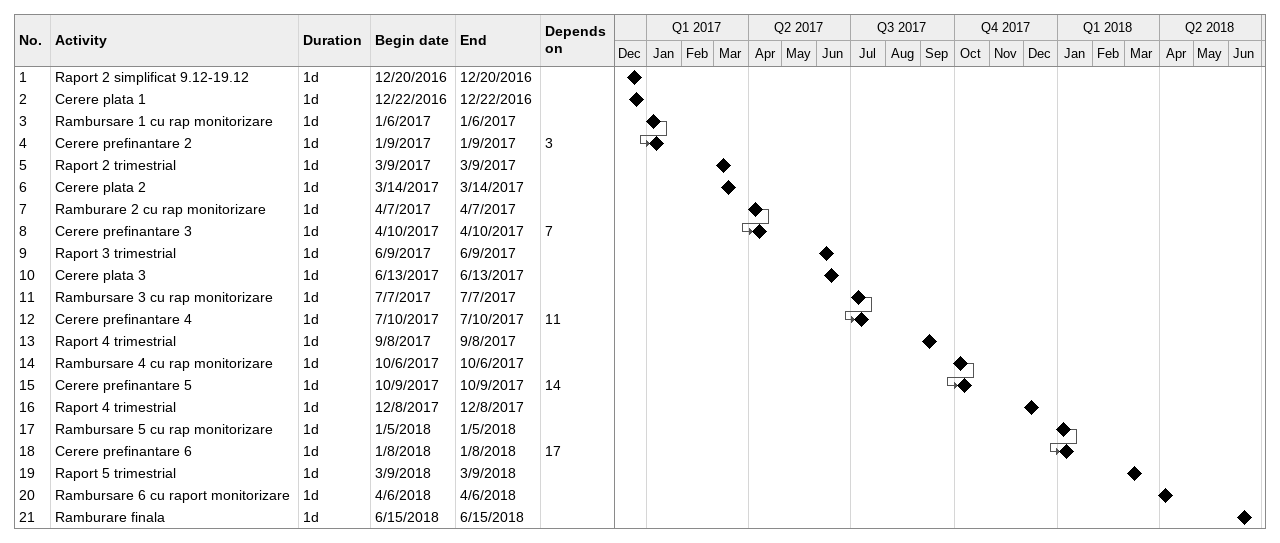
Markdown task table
| ID | Task | Duration | Start | Finish | Predecessors |
|---|---|---|---|---|---|
| 1 | Raport 2 simplificat 9.12-19.12 | 1d | 2016-12-20 | 2016-12-20 |  |
| 2 | Cerere plata 1 | 1d | 2016-12-22 | 2016-12-22 |  |
| 3 | Rambursare 1 cu rap monitorizare | 1d | 2017-01-06 | 2017-01-06 |  |
| 4 | Cerere prefinantare 2 | 1d | 2017-01-09 | 2017-01-09 | 3 |
| 5 | Raport 2 trimestrial | 1d | 2017-03-09 | 2017-03-09 |  |
| 6 | Cerere plata 2 | 1d | 2017-03-14 | 2017-03-14 |  |
| 7 | Ramburare 2 cu rap monitorizare | 1d | 2017-04-07 | 2017-04-07 |  |
| 8 | Cerere prefinantare 3 | 1d | 2017-04-10 | 2017-04-10 | 7 |
| 9 | Raport 3 trimestrial | 1d | 2017-06-09 | 2017-06-09 |  |
| 10 | Cerere plata 3 | 1d | 2017-06-13 | 2017-06-13 |  |
| 11 | Rambursare 3 cu rap monitorizare | 1d | 2017-07-07 | 2017-07-07 |  |
| 12 | Cerere prefinantare 4 | 1d | 2017-07-10 | 2017-07-10 | 11 |
| 13 | Raport 4 trimestrial | 1d | 2017-09-08 | 2017-09-08 |  |
| 14 | Rambursare 4 cu rap monitorizare | 1d | 2017-10-06 | 2017-10-06 |  |
| 15 | Cerere prefinantare 5 | 1d | 2017-10-09 | 2017-10-09 | 14 |
| 16 | Raport 4 trimestrial | 1d | 2017-12-08 | 2017-12-08 |  |
| 17 | Rambursare 5 cu rap monitorizare | 1d | 2018-01-05 | 2018-01-05 |  |
| 18 | Cerere prefinantare 6 | 1d | 2018-01-08 | 2018-01-08 | 17 |
| 19 | Raport 5 trimestrial | 1d | 2018-03-09 | 2018-03-09 |  |
| 20 | Rambursare 6 cu raport monitorizare | 1d | 2018-04-06 | 2018-04-06 |  |
| 21 | Ramburare finala | 1d | 2018-06-15 | 2018-06-15 |  |
